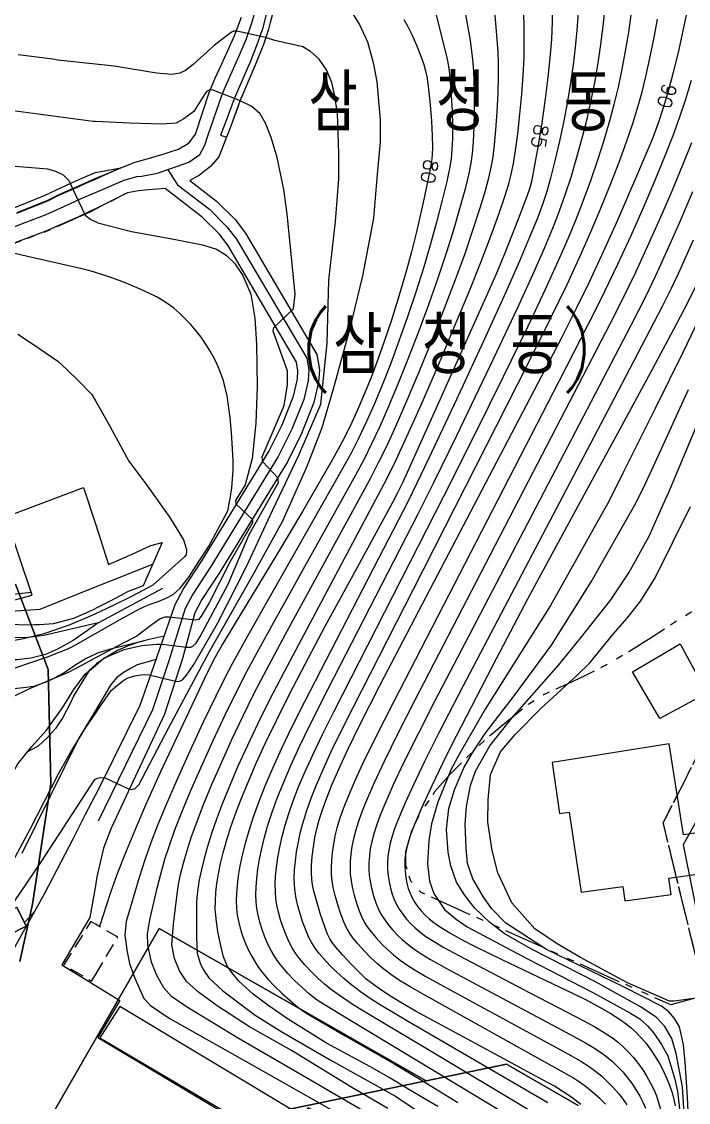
# Model space of a CAD drawing. Header units: feet. Extents: x 197796 to 199821, y 552499 to 555392.
# Drawn here: x 198664.8 to 198758.7, y 554273.6 to 554425.8 of the extents above; entities that cross this region are included whole.
import ezdxf
from ezdxf.enums import TextEntityAlignment as Align

# ---------------------------------------------------------------- set-up
doc = ezdxf.new("R2010")
doc.units = ezdxf.units.FT
doc.header["$MEASUREMENT"] = 0
for name, pattern in [('ANYANG', [9, 5, -1, 2, -1]), ('ANYANG1', [11.5, 6, -1, 1, -1.5, 1, -1]), ('ANYANG3', [3, 2, -1]), ('ANYANG6', [4, 2, -2]), ('JEON', [12, 4, -0.5, 1, -0.5, 4, -0.5, 1, -0.5])]:
    doc.linetypes.add(name, pattern=pattern)
for name, color, linetype in [('AAA001', 7, 'CONTINUOUS'), ('AAA004', 7, 'ANYANG3'), ('AAA008', 7, 'CONTINUOUS'), ('AAC003', 3, 'ANYANG'), ('AAC006', 7, 'ANYANG1'), ('AD002', 7, 'CONTINUOUS'), ('AD0022', 1, 'CONTINUOUS'), ('ADA085', 1, 'CONTINUOUS'), ('AE150', 7, 'CONTINUOUS'), ('AZ080', 1, 'CONTINUOUS'), ('CA0011', 7, 'CONTINUOUS'), ('CAA001', 7, 'CONTINUOUS'), ('CAA002', 30, 'CONTINUOUS'), ('DZ001', 7, 'ANYANG6'), ('EA0018', 7, 'JEON'), ('EA0118', 7, 'JEON'), ('wipco_지적', 20, 'CONTINUOUS'), ('ZC251', 7, 'CONTINUOUS'), ('ZC252', 7, 'CONTINUOUS')]:
    doc.layers.add(name, color=color, linetype=linetype)
doc.styles.add('NGSW', font='ROMANS.shx', dxfattribs={"bigfont": 'NGSW.shx'})
doc.styles.get("Standard").update_dxf_attribs({"font": 'ROMANS.shx', "bigfont": 'NGSW.shx'})

msp = doc.modelspace()

# ---------------------------------------------------------------- linework, layer by layer
at = {"layer": 'AAA001', "color": 255, "flags": 128}
for points in [[(198761.26, 554331.24), (198754.62, 554327.66), (198750.77, 554334.23), (198757.51, 554338.17)], [(198739.48, 554321.48), (198740.53, 554314.27), (198741.85, 554314.45), (198743.58, 554303.2), (198749.41, 554304.01), (198749.73, 554302), (198756.23, 554302.87), (198755.91, 554305.17), (198761.25, 554305.95), (198760.49, 554311.67), (198757.96, 554311.3), (198755.95, 554324.08)]]:
    msp.add_lwpolyline(points, close=True, dxfattribs=at)
at = {"layer": 'AAA004', "color": 255, "flags": 128}
for points in [[(198675.18, 554298.71), (198674.53, 554299.09), (198670.75, 554292.98), (198674.65, 554290.69), (198675.18, 554291.57)], [(198675.18, 554291.57), (198678.35, 554296.89), (198675.18, 554298.71)]]:
    msp.add_lwpolyline(points, dxfattribs=at)
at = {"layer": 'AAA008', "color": 255, "flags": 128}
msp.add_lwpolyline([(198709.84, 554262.69), (198712.88, 554268.3), (198705.12, 554272.85), (198704.26, 554271.72), (198678.61, 554287.14), (198675.82, 554282.71)], close=True, dxfattribs=at)
at = {"layer": 'AAC003', "color": 255, "flags": 128}
msp.add_lwpolyline([(198666.16, 554345.39), (198657.84, 554344.48), (198652.64, 554343.85), (198648.53, 554344.39), (198644.1, 554345.11), (198642.8, 554345.58), (198640.64, 554346.39), (198639.04, 554347.19), (198637.65, 554348.05), (198636.7, 554349.04), (198636.18, 554350.4), (198636.42, 554352.33), (198637.14, 554353.76), (198638, 554355.12), (198639.87, 554357.92)], dxfattribs=at)
at = {"layer": 'AAC006', "color": 255, "flags": 128}
for points in [[(198684.13, 554493.14), (198684.32, 554492.6), (198684.93, 554490.23), (198685.35, 554487.45), (198685.67, 554484.68), (198685.61, 554482.31), (198685.39, 554480.27), (198684.78, 554475.7), (198684.27, 554472.18), (198683.52, 554467.29), (198683.14, 554464.87), (198682.63, 554462.35), (198682.03, 554459.29), (198681.55, 554457.04), (198681.15, 554455.2), (198680.95, 554453.33), (198681, 554452.31), (198681.24, 554450.88), (198681.67, 554449.35), (198681.97, 554448.8), (198682.85, 554447.8), (198683.83, 554446.77), (198685, 554445.93), (198686.57, 554445.14), (198688.26, 554444.51), (198690.24, 554443.92), (198693.63, 554443.03), (198696.8, 554441.71), (198699.81, 554438.65), (198700.74, 554436.39), (198701.29, 554434.5), (198701.11, 554432.49), (198700.57, 554429.22), (198700.08, 554426.76), (198699.5, 554424.51), (198698.83, 554422.54), (198697.78, 554419.86), (198695.51, 554414.58), (198694.22, 554411.03), (198693.61, 554409.48)], [(198685, 554402.25), (198682.64, 554402.08), (198681.24, 554401.92), (198679.71, 554401.67), (198675.19, 554399.36)], [(198675.19, 554399.36), (198674.47, 554399), (198672.72, 554398.16), (198668.23, 554396.19), (198662.71, 554394.15), (198660.65, 554393.46), (198657.67, 554392.53), (198654.7, 554391.52), (198652.22, 554390.59), (198649.61, 554389.66), (198647.03, 554388.77), (198638.01, 554386.33), (198633.36, 554385.06), (198631.52, 554384.38), (198630.65, 554383.78), (198629.44, 554383.04)], [(198759.61, 554288.29), (198756.16, 554287.36), (198721.04, 554303.15), (198719.6, 554304.78), (198718.86, 554306.98), (198718.87, 554308.94), (198719.72, 554311.86), (198720.89, 554314.28), (198722.98, 554317.36), (198725.12, 554319.84), (198727.47, 554322.19), (198730.48, 554325.07), (198733.09, 554327.23), (198736.17, 554329.71), (198738.29, 554331.02), (198741.55, 554332.51), (198744.22, 554333.75), (198746.99, 554335.18), (198750.29, 554337.1), (198753.05, 554338.81), (198756.27, 554340.94), (198759.02, 554342.64), (198762.05, 554344.53), (198764.64, 554345.84), (198767.31, 554347.1), (198769.48, 554348.03), (198771.62, 554348.52), (198773.6, 554348.48), (198776.45, 554348.13), (198785.41, 554346.79), (198779.85, 554331.75), (198775.3, 554319.67), (198771.4, 554310.24), (198768.05, 554299.48), (198765.35, 554288.69), (198763.69, 554288.76)]]:
    msp.add_lwpolyline(points, dxfattribs=at)
at = {"layer": 'AD002', "color": 255, "flags": 128}
for points in [[(198675.2, 554401.72), (198679.24, 554403.43), (198681.02, 554403.94), (198681.72, 554404.02), (198683.9, 554404.4), (198688.35, 554405.98), (198689.86, 554407.03), (198690.57, 554408.37), (198691.04, 554409.83), (198692.96, 554415.35), (198693.36, 554416.3), (198694.98, 554420), (198695.4, 554420.93), (198696.38, 554423.25), (198697.22, 554425.57), (198697.82, 554427.67)], [(198685.36, 554404.91), (198686.74, 554402.8), (198691.22, 554399.36), (198693.7, 554396.88), (198695.06, 554395.14), (198704.92, 554378.36), (198705.2, 554376.68), (198705.11, 554375.21), (198704.51, 554372.57), (198702.84, 554368.37), (198700.92, 554364.53), (198691.41, 554349.06), (198688.88, 554345.17), (198687.8, 554343.13), (198685.45, 554335.62), (198683.21, 554328.9), (198675.55, 554313.19)], [(198663.32, 554396.73), (198668.23, 554398.62), (198672.29, 554400.45), (198673.16, 554400.87), (198675.2, 554401.72)], [(198675.19, 554346.17), (198679.37, 554347.84), (198683.23, 554349.38)], [(198659.86, 554342.54), (198667.39, 554343.07), (198675.19, 554346.17)]]:
    msp.add_lwpolyline(points, dxfattribs=at)
at = {"layer": 'AD0022', "color": 255, "flags": 128}
for points in [[(198675.2, 554403.6), (198676.62, 554404.22), (198678.76, 554405.19), (198680.79, 554405.96), (198682.81, 554406.54), (198684.98, 554407.21), (198685.72, 554407.44), (198686.89, 554407.79), (198688.36, 554408.71), (198689.26, 554409.89), (198691.2, 554415.8), (198691.99, 554417.71), (198692.97, 554419.82), (198693.81, 554421.67), (198694.72, 554423.67), (198695.76, 554426.38)], [(198664.13, 554398.79), (198668.46, 554400.54), (198670.05, 554401.32), (198672.09, 554402.23), (198674.17, 554403.16), (198675.2, 554403.6)], [(198675.18, 554316.87), (198675.89, 554318.24), (198681.5, 554329.55), (198683.45, 554335.15), (198686.41, 554343.72), (198687.59, 554345.93), (198690.14, 554349.86), (198699.61, 554365.26), (198701.47, 554368.99), (198703.07, 554373.01), (198703.62, 554375.43), (198703.69, 554376.6), (198703.49, 554377.84), (198693.82, 554394.3), (198692.58, 554395.88), (198690.23, 554398.23), (198685, 554402.25), (198682.64, 554402.08), (198681.24, 554401.92), (198679.71, 554401.67), (198675.19, 554399.42)], [(198675.19, 554399.42), (198674.44, 554399.05), (198672.7, 554398.21), (198668.21, 554396.24), (198662.69, 554394.2)], [(198663.13, 554344.18), (198666.28, 554345.04), (198662.56, 554356.06), (198673.52, 554360.18), (198675.19, 554355.04)], [(198675.19, 554355.04), (198677.04, 554349.34), (198680.78, 554350.97), (198681.84, 554351.51), (198682.96, 554352.03), (198684.56, 554352.45), (198681.9, 554346.33), (198679.77, 554345.54), (198677.25, 554344.17), (198675.19, 554343.15)], [(198673.76, 554314.11), (198675.18, 554316.87)]]:
    msp.add_lwpolyline(points, dxfattribs=at)
at = {"layer": 'AD0022', "color": 255}
for points in [[(198699.25, 554426.95), (198698.68, 554424.76), (198698.03, 554422.84), (198696.99, 554420.18), (198694.72, 554414.89), (198693.42, 554411.33), (198692.81, 554409.78), (198693.61, 554409.48), (198692.53, 554406.72), (198691.36, 554405.35), (198689.82, 554404.16), (198688.47, 554403.37), (198692.21, 554400.49), (198694.83, 554397.88), (198696.31, 554395.99), (198706.35, 554378.88), (198706.71, 554376.76), (198706.6, 554375), (198705.94, 554372.12), (198704.21, 554367.76), (198702.23, 554363.8), (198692.68, 554348.26), (198690.17, 554344.4), (198689.18, 554342.54), (198687.45, 554336.1), (198684.91, 554328.25), (198677.41, 554312.24)], [(198663.18, 554341), (198664.95, 554340.84), (198666.59, 554340.88), (198667.3, 554340.9), (198669.29, 554341.05), (198672.13, 554341.79), (198674.4, 554342.76), (198675.19, 554343.15)], [(198660.5, 554295.95), (198665.45, 554298.41), (198664.12, 554301.09)]]:
    msp.add_lwpolyline(points, dxfattribs=at)
at = {"layer": 'ADA085', "color": 255, "flags": 128}
for points in [[(198628.09, 554248.53), (198655.04, 554280.88), (198662.95, 554293.88), (198668.04, 554303.09), (198672.03, 554310.74), (198673.76, 554314.11)], [(198677.41, 554312.24), (198676.34, 554309.4), (198675.4, 554305.35), (198675.18, 554304.11)], [(198675.18, 554304.11), (198674.4, 554299.64), (198670.47, 554292.98), (198675.18, 554290.08)], [(198675.18, 554290.08), (198678.63, 554287.96), (198675.51, 554282.77), (198710.57, 554261.84), (198709.37, 554258.99), (198704.11, 554261.91), (198699.96, 554254.52), (198675.17, 554268.72)]]:
    msp.add_lwpolyline(points, dxfattribs=at)
at = {"layer": 'AE150', "color": 255, "flags": 128}
msp.add_lwpolyline([(198590.53, 554278.81), (198631.51, 554294.71), (198635.03, 554295.82), (198637.22, 554295.76), (198643.44, 554295.65), (198647.16, 554296.06), (198651.21, 554296.63), (198655.38, 554297.56), (198659.4, 554298.75), (198664.12, 554301.09), (198665.45, 554298.41), (198660.5, 554295.95), (198656.13, 554294.65), (198651.75, 554293.68), (198647.54, 554293.09), (198643.58, 554292.65), (198637.15, 554292.76), (198634.94, 554292.82), (198590.24, 554275.48)], close=True, dxfattribs=at)
at = {"layer": 'AZ080', "color": 255, "flags": 128}
for points in [[(198699.25, 554426.95), (198698.68, 554424.76), (198698.03, 554422.84), (198696.99, 554420.18), (198694.72, 554414.89), (198693.42, 554411.33), (198692.81, 554409.78), (198693.61, 554409.48)], [(198700.08, 554426.76), (198699.5, 554424.51), (198698.83, 554422.54), (198697.78, 554419.86), (198695.51, 554414.58), (198694.22, 554411.03), (198693.61, 554409.48)], [(198663.83, 554399.58), (198668.11, 554401.32), (198669.69, 554402.09), (198671.74, 554403), (198673.83, 554403.94), (198675.2, 554404.53)], [(198675.2, 554404.53), (198678.76, 554405.19)], [(198678.76, 554405.19), (198676.62, 554404.22), (198675.2, 554403.66)], [(198675.2, 554403.66), (198674.15, 554403.2), (198672.07, 554402.27), (198670.02, 554401.36), (198668.44, 554400.59), (198664.11, 554398.83)], [(198684.6, 554345.95), (198675.6, 554341.14), (198675.19, 554340.84)], [(198675.19, 554341.04), (198667.92, 554339.33), (198665.3, 554339.01), (198662.7, 554339.04), (198660.77, 554339.3), (198658.48, 554339.68), (198656.42, 554339.85), (198654.12, 554339.52), (198652.71, 554338.87), (198651.15, 554337.88), (198649.58, 554336.08), (198648.75, 554334.15), (198648.41, 554331.82), (198648.62, 554329.24), (198649.04, 554326.57), (198649.55, 554323.97), (198650.07, 554321.6), (198650.65, 554319.42), (198651.37, 554316.65)], [(198675.19, 554340.84), (198673.75, 554339.79), (198672.05, 554338.64), (198669.83, 554337.41), (198668.14, 554336.67), (198666.09, 554336.13), (198664.15, 554335.9), (198662.5, 554335.91), (198661.25, 554335.93), (198659.88, 554335.88), (198658.19, 554335.6), (198656.44, 554334.97), (198654.92, 554333.75), (198653.64, 554331.93), (198652.91, 554329.24), (198652.78, 554326.99), (198652.9, 554324.61), (198653.46, 554322.23), (198653.94, 554320.63), (198655.5, 554316.31)], [(198675.6, 554341.14), (198675.19, 554341.04)], [(198684.87, 554339.27), (198682.74, 554338.78), (198681.25, 554338.39), (198679.77, 554337.88), (198678.31, 554337.21), (198676.55, 554336.2), (198675.32, 554335.34), (198675.18, 554335.22)], [(198682.09, 554338.61), (198677.12, 554337.38), (198675.47, 554336.84), (198675.18, 554336.71)], [(198675.18, 554336.71), (198673.86, 554336.1), (198672.3, 554335.13), (198670.92, 554334.16), (198669.15, 554333.2), (198668.11, 554332.72), (198666.52, 554332.18), (198665.07, 554331.96), (198663.71, 554331.85), (198662.2, 554331.42), (198661.05, 554330.7), (198659.94, 554329.67), (198659.17, 554328.43), (198658.58, 554327.21), (198658.26, 554325.87), (198658.28, 554324.26), (198658.59, 554322.78), (198658.92, 554321.6), (198659.21, 554320.72), (198660.53, 554317.68)], [(198683.72, 554335.94), (198681.07, 554335.22), (198680.12, 554334.68), (198679.08, 554334.1), (198678.15, 554333.37), (198677.3, 554332.34), (198675.18, 554328.8)], [(198675.18, 554335.22), (198674.3, 554334.4), (198672.21, 554331), (198671.6, 554329.69), (198670.57, 554327.8), (198669.55, 554326.27), (198668.42, 554324.98), (198667.14, 554323.77), (198665.62, 554322.97)], [(198675.18, 554328.8), (198672.83, 554324.87), (198664.8, 554308.64)]]:
    msp.add_lwpolyline(points, dxfattribs=at)
at = {"layer": 'CAA001', "color": 255, "flags": 128}
for points, elevation in [([(198723.38, 554273.04), (198719.55, 554275.3), (198716.53, 554277.1), (198713.8, 554278.67), (198707.7, 554281.97), (198702.22, 554285.38), (198699.45, 554287.29), (198697.4, 554288.85), (198695.35, 554290.68), (198694.37, 554291.88), (198693.75, 554292.77), (198693.21, 554294.11), (198692.77, 554295.89), (198692.4, 554297.67), (198692.23, 554299.04), (198692.11, 554299.94), (198692.06, 554300.87), (198692.08, 554301.93), (198692.15, 554303.17), (198692.29, 554304.44), (198692.5, 554305.8), (198692.78, 554307.24), (198693.15, 554308.77), (198693.62, 554310.44), (198694.2, 554312.25), (198694.9, 554314.25), (198695.74, 554316.44), (198696.71, 554318.8), (198697.83, 554321.36), (198699.13, 554324.21), (198700.66, 554327.39), (198702.47, 554331.01), (198704.7, 554335.32), (198707.54, 554340.66), (198711.49, 554347.93), (198716.99, 554358), (198717.76, 554359.49), (198718.48, 554360.99), (198723.33, 554371.72), (198730.25, 554387.11), (198731.59, 554390.17), (198732.95, 554393.45), (198735.07, 554398.82), (198735.95, 554401.17), (198736.36, 554402.4), (198736.64, 554403.48), (198737, 554405.25), (198737.5, 554408.08), (198738.06, 554411.51), (198738.55, 554414.9), (198738.92, 554417.89), (198739.21, 554420.66), (198739.41, 554423.25), (198739.53, 554425.72), (198739.58, 554428.13)], 85), ([(198743.52, 554273.34), (198742.24, 554274.3), (198741.02, 554275.12), (198739.79, 554275.88), (198738.23, 554276.75), (198728.19, 554282.17), (198720.32, 554286.41), (198718.39, 554287.52), (198716.85, 554288.47), (198715.36, 554289.46), (198714.13, 554290.34), (198713.26, 554291.03), (198712.44, 554291.79), (198711.29, 554292.96), (198709.97, 554294.38), (198709.02, 554295.46), (198708.49, 554296.14), (198708.17, 554296.65), (198707.87, 554297.28), (198707.47, 554298.33), (198706.88, 554300.09), (198706.28, 554302.05), (198705.92, 554303.37), (198705.73, 554304.26), (198705.63, 554305.05), (198705.59, 554305.93), (198705.62, 554306.97), (198705.71, 554308.23), (198705.87, 554309.6), (198706.08, 554310.92), (198706.35, 554312.15), (198706.68, 554313.39), (198707.13, 554314.79), (198707.75, 554316.48), (198708.52, 554318.41), (198709.47, 554320.62), (198710.72, 554323.3), (198712.47, 554326.88), (198715.21, 554332.28), (198720.17, 554341.82), (198738.51, 554376.8), (198740.85, 554381.31), (198742.97, 554385.53), (198744.73, 554389.14), (198746.49, 554392.9), (198748.61, 554397.6), (198751.7, 554404.68), (198753.19, 554408.21), (198753.73, 554409.59), (198754.48, 554411.64), (198755.19, 554413.81), (198755.89, 554416.13), (198756.57, 554418.66), (198757.26, 554421.43), (198757.94, 554424.46), (198758.62, 554427.78)], 90), ([(198718.6, 554426.07), (198719.16, 554425.09), (198719.72, 554423.95), (198720.37, 554422.46), (198721, 554420.88), (198721.42, 554419.7), (198721.67, 554418.83), (198721.87, 554417.81), (198722.08, 554416.23), (198722.31, 554414.03), (198722.48, 554411.75), (198722.59, 554409.67), (198722.63, 554408.07), (198722.6, 554407), (198722.5, 554406.08), (198722.17, 554404.35), (198721.3, 554400.29), (198720.37, 554396.15), (198719.69, 554393.36), (198718.97, 554390.76), (198717.93, 554387.25), (198716.79, 554383.59), (198715.85, 554380.74), (198715, 554378.34), (198713.98, 554375.66), (198712.94, 554373.09), (198711.99, 554370.88), (198711.03, 554368.82), (198709.97, 554366.72), (198708.75, 554364.45), (198706.98, 554361.33), (198704.33, 554356.8), (198700.72, 554350.75), (198694.71, 554340.86), (198693.07, 554338.12), (198692.05, 554336.28), (198690.88, 554333.97), (198688.69, 554329.39), (198684.36, 554320.14), (198682.22, 554315.45), (198680.9, 554312.38), (198679.52, 554309), (198678.26, 554305.77), (198677.32, 554303.17), (198675.75, 554298.38)], 80), ([(198675.19, 554390.44), (198674.6, 554390.62), (198673.08, 554390.99), (198665.64, 554392.69), (198663.64, 554393.16)], 75), ([(198675.19, 554339.62), (198678.58, 554341.53), (198680.97, 554342.85), (198682.08, 554343.4), (198683.03, 554343.81), (198684, 554344.14), (198685.24, 554344.66), (198686.12, 554345.13), (198687.13, 554346), (198688.34, 554347.56), (198689.76, 554349.78), (198691.08, 554351.8), (198693.82, 554356.87), (198694.14, 554358.61), (198694.36, 554360.12), (198694.49, 554361.38), (198694.55, 554362.58), (198694.56, 554363.91), (198694.49, 554365.67), (198694.35, 554367.87), (198694.14, 554370.03), (198693.93, 554371.73), (198693.71, 554373.08), (198693.46, 554374.23), (198693.15, 554375.31), (198692.79, 554376.36), (198692.36, 554377.38), (198691.88, 554378.39), (198691.33, 554379.38), (198690.72, 554380.36), (198690.05, 554381.33), (198689.33, 554382.26), (198688.57, 554383.15), (198687.79, 554383.97), (198687, 554384.73), (198686.21, 554385.4), (198685.43, 554385.99), (198684.67, 554386.49), (198683.78, 554387), (198682.59, 554387.6), (198681.07, 554388.28), (198679.29, 554389.02), (198677.61, 554389.66), (198676.09, 554390.18), (198675.19, 554390.44)], 75), ([(198759.64, 554388.47), (198758.62, 554386.37), (198756.94, 554383.12), (198753.61, 554376.88), (198748.69, 554367.77), (198743.66, 554358.58), (198738.19, 554348.55), (198735.99, 554344.44), (198731.6, 554336.05), (198725.28, 554323.83), (198724.09, 554321.44), (198722.53, 554318.17), (198721.05, 554314.95), (198720.1, 554312.75), (198719.57, 554311.41), (198719.24, 554310.41), (198719.01, 554309.49), (198718.85, 554308.63), (198718.76, 554307.82), (198718.74, 554307.01), (198718.79, 554306.16), (198718.89, 554305.27), (198719.04, 554304.46), (198719.23, 554303.74), (198719.48, 554303.07), (198719.78, 554302.42), (198720.14, 554301.78), (198720.55, 554301.16), (198721.02, 554300.57), (198721.55, 554300.01), (198722.14, 554299.47), (198722.83, 554298.94), (198723.78, 554298.29), (198725.07, 554297.5), (198726.73, 554296.56), (198728.54, 554295.61), (198732.4, 554293.75), (198742.55, 554288.92), (198744.18, 554288.11), (198745.92, 554287.17), (198747.63, 554286.17), (198748.96, 554285.34), (198749.91, 554284.68), (198750.65, 554284.09), (198751.31, 554283.47), (198752, 554282.73), (198752.7, 554281.91), (198753.37, 554281.01), (198754, 554280.07), (198754.59, 554279.09), (198755.11, 554278.09), (198755.58, 554277.09), (198756, 554276.04), (198756.37, 554274.96), (198756.62, 554274.02), (198756.8, 554273.15)], 95), ([(198661.84, 554334.08), (198668.44, 554336.36), (198670.23, 554337.02), (198671.28, 554337.47), (198672.14, 554337.91), (198675.19, 554339.62)], 75)]:
    msp.add_lwpolyline(points, dxfattribs=dict(at, elevation=elevation))
at = {"layer": 'CAA002', "color": 255, "flags": 128}
for points, elevation in [([(198716.33, 554272.77), (198711.27, 554275.7), (198702.8, 554280.91), (198696.86, 554284.24), (198692.3, 554287.2), (198689.69, 554289.15), (198688.03, 554290.6), (198687.01, 554292.12), (198686.29, 554293.86), (198685.93, 554295.81), (198686.18, 554298.71), (198686.72, 554303.3), (198686.88, 554304.29), (198687.18, 554305.7), (198687.58, 554307.31), (198688.1, 554309.09), (198688.72, 554311.03), (198689.49, 554313.17), (198690.41, 554315.57), (198691.53, 554318.27), (198692.86, 554321.32), (198694.38, 554324.69), (198695.97, 554328.05), (198697.44, 554331.04), (198698.51, 554333.11), (198701.96, 554339.51), (198713.93, 554361.53), (198715.05, 554363.68), (198716.18, 554366), (198717.5, 554368.9), (198719.03, 554372.38), (198720.75, 554376.47), (198722.58, 554380.97), (198724.34, 554385.41), (198725.88, 554389.46), (198727.21, 554393.13), (198728.38, 554396.52), (198729.36, 554399.55), (198730.1, 554401.96), (198730.58, 554403.76), (198730.91, 554405.24), (198731.16, 554406.71), (198731.37, 554408.42), (198731.57, 554410.54), (198731.74, 554413.04), (198731.86, 554415.66), (198731.93, 554418.07), (198731.93, 554420.02), (198731.87, 554421.5), (198731.66, 554424.39), (198730.88, 554433.42)], 83), ([(198715.34, 554270.99), (198702.56, 554278.45), (198695.41, 554282.55), (198687.99, 554287.06), (198685.9, 554288.51), (198684.79, 554289.76), (198683.82, 554291.49), (198683.06, 554293.37), (198682.57, 554295.79), (198682.5, 554297.32), (198682.85, 554299.33), (198683.89, 554303.76), (198684.43, 554305.95), (198684.97, 554307.84), (198685.6, 554309.78), (198686.38, 554311.97), (198687.36, 554314.48), (198688.58, 554317.41), (198690.06, 554320.83), (198691.76, 554324.58), (198693.48, 554328.25), (198695.07, 554331.5), (198696.54, 554334.36), (198699.78, 554340.26), (198711.82, 554361.95), (198712.99, 554364.13), (198714.11, 554366.36), (198715.26, 554368.81), (198716.49, 554371.61), (198717.82, 554374.77), (198719.22, 554378.29), (198720.69, 554382.12), (198722.15, 554386.08), (198723.47, 554389.84), (198724.63, 554393.33), (198725.67, 554396.65), (198726.59, 554399.78), (198727.31, 554402.41), (198727.79, 554404.36), (198728.08, 554405.82), (198728.27, 554407.2), (198728.4, 554408.83), (198728.5, 554410.83), (198728.55, 554413.17), (198728.55, 554415.57), (198728.51, 554417.72), (198728.42, 554419.41), (198728.32, 554420.43), (198727.96, 554423.08), (198726.56, 554430.98)], 82), ([(198735.35, 554428.77), (198735.48, 554425.43), (198735.51, 554422.94), (198735.47, 554420.65), (198735.35, 554418.23), (198735.16, 554415.56), (198734.89, 554412.72), (198734.58, 554409.98), (198734.27, 554407.63), (198733.97, 554405.76), (198733.67, 554404.28), (198733.31, 554402.86), (198732.76, 554401.07), (198731.92, 554398.61), (198730.8, 554395.52), (198729.44, 554391.96), (198727.78, 554387.8), (198725.7, 554382.78), (198723.32, 554377.18), (198720.97, 554371.77), (198718.97, 554367.3), (198717.45, 554364), (198716.2, 554361.46), (198714.18, 554357.63), (198701.74, 554334.24), (198699.6, 554330.12), (198698.04, 554326.95), (198696.57, 554323.86), (198695.25, 554320.93), (198694.08, 554318.22), (198693.08, 554315.74), (198692.23, 554313.51), (198691.52, 554311.49), (198690.94, 554309.65), (198690.47, 554307.96), (198690.09, 554306.4), (198689.8, 554304.96), (198689.59, 554303.64), (198689.46, 554302.51), (198689.42, 554301.73), (198689.4, 554296.94), (198689.51, 554294.62), (198689.93, 554293.23), (198690.35, 554292.33), (198691.15, 554291.14), (198693.13, 554289.34), (198697.66, 554285.92), (198701.43, 554283.54), (198708.23, 554279.59), (198717.32, 554274.56), (198725.81, 554268.92)], 84), ([(198675.18, 554319.1), (198675.46, 554319.24), (198675.92, 554319.35), (198676.55, 554319.29), (198679.83, 554317.74), (198680.3, 554317.68), (198680.76, 554317.8), (198681.28, 554318.31), (198685.49, 554326.3), (198691.26, 554337.07), (198697.32, 554347.83), (198701.53, 554355.37), (198705, 554363.16), (198707.1, 554368.61), (198708.71, 554374.05), (198711.03, 554382.61), (198712.82, 554389.99), (198714.37, 554398.1), (198714.85, 554403.7), (198715.32, 554408.82), (198715.32, 554411.92), (198714.85, 554417.28), (198714.37, 554419.78), (198713.53, 554422.88), (198712.34, 554425.38), (198710.55, 554428.24)], 79), ([(198722.83, 554427.97), (198724.6, 554420.91), (198724.79, 554420), (198724.98, 554418.81), (198725.14, 554417.27), (198725.28, 554415.35), (198725.39, 554413.19), (198725.44, 554411.07), (198725.43, 554409.24), (198725.37, 554407.74), (198725.25, 554406.46), (198725.03, 554405.1), (198724.64, 554403.23), (198724.01, 554400.63), (198723.21, 554397.53), (198722.31, 554394.3), (198721.35, 554391.06), (198720.28, 554387.68), (198719.11, 554384.18), (198717.9, 554380.75), (198716.7, 554377.52), (198715.54, 554374.56), (198714.41, 554371.85), (198713.31, 554369.38), (198712.25, 554367.15), (198711.17, 554365.02), (198709.92, 554362.76), (198696.84, 554339.67), (198694.43, 554335.35), (198693.4, 554333.4), (198692.11, 554330.79), (198690.37, 554327.14), (198688.43, 554322.96), (198686.58, 554318.86), (198685.05, 554315.34), (198683.88, 554312.51), (198682.96, 554310.15), (198682.16, 554307.89), (198681.33, 554305.29), (198679.49, 554299.06), (198679.34, 554297.16), (198679.63, 554294.79), (198680, 554293.19), (198680.74, 554291.1), (198681.99, 554288.24), (198682.94, 554287.27), (198685.54, 554285.47), (198698.15, 554278.37), (198714.35, 554269.2)], 81), ([(198732.4, 554272.28), (198710.53, 554285.46), (198706.66, 554287.82), (198706.08, 554288.22), (198705.25, 554288.89), (198704.28, 554289.77), (198703.22, 554290.79), (198702.26, 554291.78), (198701.5, 554292.65), (198700.9, 554293.41), (198700.39, 554294.18), (198699.91, 554295), (198699.46, 554295.9), (198699.03, 554296.9), (198698.64, 554297.96), (198698.31, 554299.01), (198698.07, 554299.98), (198697.91, 554300.9), (198697.81, 554301.83), (198697.77, 554302.83), (198697.79, 554303.93), (198697.88, 554305.13), (198698.04, 554306.44), (198698.27, 554307.84), (198698.59, 554309.34), (198698.99, 554310.95), (198699.47, 554312.66), (198700.06, 554314.48), (198700.77, 554316.44), (198701.64, 554318.6), (198702.68, 554321.03), (198703.92, 554323.73), (198705.33, 554326.64), (198707.91, 554331.72), (198720.57, 554356.39), (198722.83, 554360.89), (198726.01, 554367.39), (198731.28, 554378.4), (198734.6, 554385.44), (198736.84, 554390.33), (198738.4, 554393.87), (198739.59, 554396.7), (198740.53, 554399.1), (198741.33, 554401.38), (198742.13, 554403.88), (198742.96, 554406.67), (198743.74, 554409.54), (198744.43, 554412.28), (198745.02, 554414.88), (198745.53, 554417.43), (198745.97, 554419.97), (198746.35, 554422.52), (198746.67, 554425.1), (198746.93, 554427.71)], 87), ([(198743.12, 554427.03), (198742.95, 554424.57), (198742.72, 554422.12), (198742.42, 554419.65), (198742.06, 554417.12), (198741.62, 554414.51), (198741.1, 554411.78), (198740.5, 554408.93), (198739.86, 554406.14), (198739.25, 554403.74), (198738.72, 554401.84), (198738.15, 554400.13), (198737.39, 554398.08), (198736.31, 554395.42), (198734.89, 554392.05), (198732.95, 554387.65), (198730.1, 554381.38), (198725.99, 554372.54), (198722.13, 554364.3), (198720.45, 554360.8), (198719.14, 554358.17), (198715.03, 554350.16), (198704.6, 554329.99), (198702.84, 554326.49), (198701.32, 554323.34), (198700.09, 554320.61), (198699.03, 554318.12), (198698.14, 554315.84), (198697.38, 554313.76), (198696.76, 554311.85), (198696.24, 554310.08), (198695.83, 554308.44), (198695.51, 554306.92), (198695.28, 554305.51), (198695.12, 554304.2), (198695.03, 554303.01), (198695.01, 554301.93), (198695.04, 554300.95), (198695.15, 554300.04), (198695.31, 554299.11), (198695.55, 554298.16), (198695.85, 554297.19), (198696.21, 554296.21), (198696.63, 554295.25), (198697.09, 554294.32), (198697.61, 554293.43), (198698.16, 554292.59), (198698.77, 554291.79), (198699.51, 554290.93), (198700.41, 554289.98), (198701.49, 554288.93), (198702.63, 554287.9), (198703.61, 554287.07), (198704.36, 554286.5), (198705.03, 554286.09), (198710.36, 554283.01), (198717.34, 554278.98), (198720.72, 554276.98), (198726.2, 554273.6)], 86), ([(198736.63, 554272.29), (198721.97, 554281.05), (198713.63, 554286.04), (198711.48, 554287.37), (198709.68, 554288.55), (198708.42, 554289.45), (198707.42, 554290.26), (198706.49, 554291.1), (198705.54, 554292.04), (198704.65, 554293), (198703.93, 554293.86), (198703.36, 554294.62), (198702.89, 554295.36), (198702.45, 554296.19), (198702.02, 554297.14), (198701.6, 554298.23), (198701.23, 554299.34), (198700.93, 554300.4), (198700.72, 554301.37), (198700.58, 554302.3), (198700.51, 554303.27), (198700.5, 554304.33), (198700.55, 554305.48), (198700.68, 554306.74), (198700.87, 554308.1), (198701.14, 554309.55), (198701.47, 554311.06), (198701.89, 554312.63), (198702.4, 554314.28), (198703.02, 554316.06), (198703.78, 554318.02), (198704.7, 554320.2), (198705.81, 554322.63), (198707.13, 554325.4), (198708.79, 554328.71), (198724.21, 554358.95), (198728.58, 554367.63), (198732.62, 554375.8), (198736.03, 554382.81), (198738.55, 554388.11), (198740.39, 554392.13), (198741.79, 554395.32), (198742.91, 554398.02), (198743.91, 554400.61), (198744.91, 554403.38), (198745.9, 554406.28), (198746.8, 554409.07), (198747.56, 554411.65), (198748.22, 554414.11), (198748.81, 554416.55), (198749.34, 554419.04), (198749.82, 554421.61), (198750.26, 554424.28), (198750.65, 554427.04)], 88), ([(198738.88, 554273.54), (198719.13, 554285.05), (198715.39, 554287.26), (198713.84, 554288.26), (198712.5, 554289.2), (198711.27, 554290.13), (198710.14, 554291.06), (198709.11, 554291.98), (198708.18, 554292.89), (198707.36, 554293.78), (198706.67, 554294.6), (198706.11, 554295.35), (198705.65, 554296.07), (198705.24, 554296.85), (198704.83, 554297.79), (198704.4, 554298.92), (198703.99, 554300.14), (198703.67, 554301.29), (198703.44, 554302.31), (198703.29, 554303.24), (198703.2, 554304.18), (198703.18, 554305.21), (198703.22, 554306.35), (198703.33, 554307.59), (198703.5, 554308.91), (198703.75, 554310.3), (198704.06, 554311.72), (198704.45, 554313.19), (198704.93, 554314.73), (198705.54, 554316.43), (198706.3, 554318.34), (198707.22, 554320.49), (198708.39, 554323.01), (198710.31, 554326.9), (198719.94, 554345.84), (198736.06, 554377.54), (198739.35, 554384.13), (198741.59, 554388.77), (198743.3, 554392.44), (198744.79, 554395.82), (198746.24, 554399.24), (198747.64, 554402.72), (198748.91, 554405.99), (198749.95, 554408.83), (198750.77, 554411.25), (198751.46, 554413.45), (198752.08, 554415.68), (198752.68, 554418.05), (198753.25, 554420.59), (198753.8, 554423.27), (198754.31, 554426.09)], 89), ([(198675.18, 554328.36), (198675.73, 554329.14), (198677.39, 554331.61), (198678.53, 554332.56), (198679.16, 554333.06), (198679.78, 554333.37), (198680.71, 554333.65), (198681.55, 554333.81), (198682.14, 554333.84), (198682.73, 554333.81), (198686.46, 554332.9), (198686.81, 554332.87), (198687.18, 554332.94), (198687.46, 554333.12), (198688.02, 554333.74), (198689.03, 554335.28), (198692.41, 554341.11), (198696.43, 554349.04), (198700.12, 554356.93), (198703.83, 554364.72), (198706.89, 554371.9), (198707.8, 554380.51), (198708.06, 554389.36), (198708.98, 554397.64), (198709.44, 554403.61), (198709.44, 554407.18), (198709.24, 554412.86), (198708.85, 554415.48), (198708.47, 554417.18), (198707.69, 554418.95), (198706.69, 554420.49), (198705.45, 554421.57), (198704.37, 554422.19), (198700.43, 554423.12), (198699.12, 554423.5), (198695.11, 554424.43), (198694.64, 554424.43), (198694.33, 554424.28), (198691.94, 554422.42), (198688.93, 554419.72), (198687.85, 554418.87), (198687.08, 554418.49), (198685.92, 554418.33), (198683.76, 554418.49), (198677.81, 554419.49), (198675.2, 554419.77)], 78), ([(198675.2, 554419.77), (198669.87, 554420.33), (198669.2, 554420.45), (198664.3, 554421.1)], 78), ([(198747, 554273.35), (198746.17, 554274.16), (198745.26, 554274.98), (198744.31, 554275.75), (198743.34, 554276.47), (198742.33, 554277.13), (198740.34, 554278.26), (198721.56, 554288.69), (198719.58, 554289.82), (198718, 554290.79), (198716.77, 554291.61), (198715.77, 554292.37), (198714.87, 554293.13), (198713.96, 554293.98), (198713.03, 554294.94), (198712.14, 554295.92), (198711.43, 554296.8), (198710.91, 554297.53), (198710.51, 554298.21), (198710.15, 554299.02), (198709.74, 554300.12), (198709.31, 554301.45), (198708.93, 554302.76), (198708.67, 554303.88), (198708.5, 554304.83), (198708.42, 554305.71), (198708.4, 554306.64), (198708.44, 554307.68), (198708.55, 554308.8), (198708.72, 554309.97), (198708.94, 554311.12), (198709.23, 554312.29), (198709.61, 554313.54), (198710.11, 554314.98), (198710.79, 554316.72), (198711.69, 554318.83), (198712.87, 554321.41), (198714.65, 554325.05), (198717.13, 554329.93), (198740.46, 554375.15), (198745.58, 554385.15), (198746.9, 554387.8), (198748.73, 554391.62), (198750.53, 554395.55), (198752.37, 554399.69), (198754.07, 554403.65), (198755.45, 554406.99), (198756.52, 554409.73), (198757.41, 554412.19), (198758.25, 554414.72), (198759.1, 554417.51)], 91), ([(198675.18, 554335.13), (198676.37, 554336.14), (198679.24, 554337.39), (198681.73, 554337.93), (198683.8, 554338.12), (198684.19, 554338.12), (198684.56, 554338.12), (198688, 554337.69), (198688.61, 554337.69), (198688.91, 554337.84), (198689.36, 554338.24), (198689.94, 554339.2), (198693.88, 554346.57), (198696.84, 554353.55), (198700.95, 554360.9), (198700.85, 554361.55), (198698.74, 554363.77), (198698.66, 554364.47), (198701.73, 554371.7), (198702.2, 554374.63), (198702.23, 554376.58), (198700.19, 554382.19), (198700.29, 554382.69), (198703.07, 554385.33), (198703.31, 554387.37), (198702.17, 554398.68), (198701.7, 554402.11), (198700.75, 554406.61), (198699.92, 554409.44), (198699.1, 554411.46), (198698.39, 554412.76), (198697.2, 554413.82), (198695.37, 554414.7), (198691.6, 554416.15), (198691.18, 554416.12), (198690.82, 554415.9), (198690.22, 554415), (198689.04, 554413.11), (198687.62, 554412.05), (198686.55, 554411.46), (198684.54, 554411.34), (198680.04, 554411.46), (198675.2, 554411.68)], 77), ([(198675.2, 554411.68), (198674.84, 554411.69), (198663.58, 554413.2)], 77), ([(198759.08, 554408.68), (198757.83, 554405.53), (198756.32, 554401.9), (198754.6, 554397.91), (198752.87, 554394.03), (198751.21, 554390.44), (198749.35, 554386.61), (198747.65, 554383.25), (198737.43, 554363.56), (198720.14, 554330.24), (198717.75, 554325.55), (198715.76, 554321.49), (198714.41, 554318.61), (198713.42, 554316.35), (198712.69, 554314.52), (198712.16, 554313.04), (198711.78, 554311.8), (198711.5, 554310.7), (198711.29, 554309.63), (198711.14, 554308.56), (198711.05, 554307.53), (198711.03, 554306.59), (198711.06, 554305.73), (198711.16, 554304.87), (198711.34, 554303.91), (198711.61, 554302.81), (198711.95, 554301.64), (198712.31, 554300.58), (198712.67, 554299.71), (198713.02, 554299.01), (198713.44, 554298.35), (198714, 554297.62), (198714.72, 554296.77), (198715.52, 554295.89), (198716.33, 554295.09), (198717.16, 554294.37), (198718.08, 554293.65), (198719.16, 554292.89), (198720.42, 554292.1), (198721.68, 554291.36), (198727.2, 554288.34), (198741.77, 554280.4), (198743.53, 554279.4), (198744.7, 554278.66), (198745.62, 554277.99), (198746.46, 554277.29), (198747.29, 554276.52), (198748.1, 554275.68), (198748.84, 554274.84), (198749.48, 554274.03), (198750.01, 554273.27)], 92), ([(198662.2, 554405.56), (198668.44, 554405.02), (198669.54, 554404.72), (198670.65, 554404.19), (198671.48, 554403.32), (198671.91, 554402.36), (198673.74, 554398.52), (198674.54, 554397.92), (198675.19, 554397.6)], 76), ([(198675.19, 554397.6), (198675.54, 554397.42), (198680.24, 554396.22), (198686.24, 554395.13), (198690.24, 554394.33), (198692.24, 554393.73), (198693.57, 554392.86), (198694.74, 554391.76), (198695.93, 554390.04), (198697.07, 554387.38), (198697.64, 554384.03), (198697.84, 554380.34), (198697.94, 554374.34), (198697.74, 554369.24), (198697.24, 554364.25), (198696.25, 554360.55), (198694.9, 554358.35), (198694.96, 554357.86), (198697.29, 554355.67), (198697.29, 554355.21), (198694.09, 554349.66), (198691.19, 554343.93), (198690.08, 554342.06), (198689.68, 554341.61), (198689.22, 554341.51), (198685.54, 554341.91), (198684.94, 554341.91), (198684.28, 554341.71), (198683.17, 554340.9), (198681.01, 554339.25), (198678.91, 554338.18), (198676.19, 554336.73), (198675.18, 554336.18)], 76), ([(198759.31, 554395), (198757.21, 554390.24), (198756.25, 554388.2), (198754.98, 554385.67), (198749.22, 554374.66), (198726.93, 554332.24), (198723.52, 554325.62), (198721.47, 554321.52), (198719.94, 554318.32), (198718.77, 554315.77), (198717.93, 554313.79), (198717.34, 554312.28), (198716.95, 554311.1), (198716.67, 554310.09), (198716.48, 554309.14), (198716.35, 554308.21), (198716.3, 554307.3), (198716.31, 554306.41), (198716.38, 554305.53), (198716.52, 554304.65), (198716.71, 554303.78), (198716.95, 554302.95), (198717.24, 554302.19), (198717.57, 554301.49), (198717.96, 554300.8), (198718.44, 554300.11), (198718.98, 554299.43), (198719.56, 554298.77), (198720.19, 554298.17), (198720.89, 554297.58), (198721.71, 554296.98), (198722.75, 554296.3), (198724.25, 554295.41), (198726.34, 554294.29), (198736.45, 554289.01), (198743.94, 554285.09), (198745.6, 554284.19), (198746.94, 554283.38), (198747.96, 554282.69), (198748.8, 554282.04), (198749.54, 554281.39), (198750.24, 554280.69), (198750.93, 554279.92), (198751.59, 554279.08), (198752.23, 554278.19), (198752.81, 554277.27), (198753.33, 554276.34), (198753.79, 554275.42), (198754.16, 554274.52), (198754.47, 554273.62), (198754.73, 554272.61)], 94), ([(198664.28, 554381.77), (198666.32, 554380.4), (198669.91, 554377.95), (198671.22, 554376.75), (198672.82, 554375.18), (198674.68, 554373.27), (198675.19, 554372.37)], 74), ([(198758.23, 554268.98), (198757.83, 554275.8), (198756.93, 554280.51), (198756.32, 554282.61), (198755.32, 554284.32), (198754.12, 554285.62), (198751.9, 554287.09), (198745.58, 554290.59), (198736.55, 554295.2), (198732.74, 554297.41), (198730.64, 554299.01), (198728.53, 554301.02), (198727.13, 554302.82), (198726.02, 554304.62), (198725.22, 554306.93), (198724.82, 554308.83), (198724.62, 554312.04), (198724.93, 554315.01), (198725.73, 554317.61), (198727.03, 554320.72), (198728.24, 554322.83), (198730.04, 554325.53), (198734.15, 554330.84), (198739.37, 554337.96), (198744.99, 554346.88), (198751.3, 554358.04), (198752.62, 554360.76), (198754.83, 554365.53), (198758.66, 554373.95)], 97), ([(198675.19, 554372.37), (198676.92, 554369.34), (198679.87, 554363.88), (198682.29, 554360.68), (198685.67, 554355.97), (198687.59, 554352.82), (198688.01, 554351.45), (198687.98, 554351.1), (198687.94, 554350.72), (198687.74, 554350.4), (198683.27, 554346.41), (198680.34, 554344.86), (198677.47, 554343.45), (198675.19, 554342.4)], 74), ([(198758.84, 554267.38), (198758.51, 554274.36), (198758.18, 554279.26), (198757.98, 554281.72), (198757.71, 554282.78), (198757.38, 554284.24), (198756.71, 554285.44), (198755.92, 554286.37), (198754.85, 554287.17), (198749.53, 554289.89), (198738.69, 554295.14), (198732.97, 554298.86), (198730.96, 554300.89), (198729.77, 554302.62), (198728.3, 554305.08), (198727.57, 554307.27), (198727.37, 554309.4), (198727.24, 554312.79), (198727.44, 554315.25), (198727.97, 554318.24), (198728.7, 554320.23), (198730.7, 554323.82), (198733.82, 554327.71), (198740.41, 554335.22), (198743.47, 554338.96), (198747.72, 554344.35), (198750.25, 554348.14), (198753.11, 554353.32), (198755.12, 554357.77), (198755.89, 554359.51), (198760.65, 554370.84)], 98), ([(198675.19, 554342.4), (198674.27, 554341.99), (198671.35, 554340.73), (198667.91, 554339.56), (198665.07, 554338.88), (198662.52, 554338.41)], 74), ([(198675.18, 554336.18), (198673.94, 554335.5), (198671.44, 554334.2), (198668.43, 554332.89), (198666, 554331.87), (198663.23, 554330.59), (198661.48, 554329.3), (198659.94, 554327.22), (198658.82, 554324.76), (198658.44, 554323.04), (198657.98, 554320.67), (198657.55, 554318.43), (198656.88, 554315.26), (198655.89, 554310.84), (198652.81, 554300.5), (198647.27, 554286.52), (198643.99, 554279.73), (198641.22, 554274.44), (198639.08, 554270.79)], 76), ([(198641.08, 554270.65), (198643.87, 554275.19), (198648.52, 554283.55), (198651.93, 554290.98), (198657.07, 554302.6), (198659.62, 554308.56), (198660.6, 554311.61), (198661.37, 554314.61), (198662.3, 554317.72), (198664.24, 554321.26), (198666.21, 554323.7), (198668.29, 554326), (198670.53, 554329.16), (198672.15, 554331.74), (198673.76, 554333.92), (198675.18, 554335.13)], 77), ([(198582.36, 554208.54), (198588.66, 554215.53), (198590.07, 554216.64), (198591.76, 554217.67), (198593.54, 554218.8), (198594.62, 554219.68), (198608.8, 554234.16), (198622.56, 554248.53), (198631.05, 554257.39), (198642.96, 554270.93), (198650.58, 554283.15), (198655.36, 554291.97), (198659.89, 554300.23), (198661.81, 554304.27), (198665.99, 554312.1), (198670, 554319.86), (198671.67, 554322.86), (198673.81, 554326.4), (198675.18, 554328.36)], 78), ([(198583.21, 554208), (198588.85, 554213.98), (198590.28, 554215.22), (198591.81, 554216.26), (198593.21, 554217.25), (198596.61, 554219.86), (198613.99, 554237.26), (198624.23, 554248.53), (198630.11, 554254.99), (198643.52, 554269.57), (198647.53, 554275.62), (198655.01, 554288.38), (198659.92, 554296.31), (198667.5, 554307.37), (198675.11, 554319.06), (198675.18, 554319.1)], 79)]:
    msp.add_lwpolyline(points, dxfattribs=dict(at, elevation=elevation))
at = {"layer": 'CAA002', "color": 255}
for points, elevation in [([(198759.24, 554401.81), (198757.4, 554397.48), (198755.64, 554393.48), (198754.04, 554389.99), (198752.61, 554387.02), (198750.54, 554382.98), (198728.81, 554341.35), (198722.96, 554330.13), (198720.64, 554325.59), (198718.57, 554321.42), (198717.1, 554318.32), (198716.04, 554315.93), (198715.27, 554314.06), (198714.73, 554312.6), (198714.35, 554311.41), (198714.08, 554310.33), (198713.88, 554309.29), (198713.74, 554308.28), (198713.67, 554307.33), (198713.66, 554306.46), (198713.72, 554305.62), (198713.84, 554304.74), (198714.05, 554303.76), (198714.33, 554302.71), (198714.64, 554301.73), (198714.97, 554300.91), (198715.33, 554300.2), (198715.77, 554299.49), (198716.34, 554298.73), (198717, 554297.93), (198717.7, 554297.18), (198718.42, 554296.49), (198719.19, 554295.85), (198720.07, 554295.19), (198721.15, 554294.47), (198722.37, 554293.72), (198724.7, 554292.44), (198740.81, 554283.84), (198744.18, 554282.01), (198745.19, 554281.41), (198746.29, 554280.69), (198747.18, 554280.03), (198747.96, 554279.37), (198748.69, 554278.68), (198749.41, 554277.91), (198750.1, 554277.08), (198750.75, 554276.22), (198751.32, 554275.35), (198751.83, 554274.49), (198752.25, 554273.65), (198752.6, 554272.81)], 93), ([(198760.61, 554384.84), (198757.91, 554379.26), (198753.94, 554371.19), (198749.43, 554362.18), (198747.48, 554358.31), (198744.25, 554352.54), (198739.22, 554343.55), (198730.04, 554328.96), (198726.43, 554322.68), (198725.25, 554320.52), (198723.37, 554315.89), (198722.5, 554312.83), (198722.11, 554310.48), (198721.95, 554307.26), (198722.19, 554304.75), (198722.82, 554303.03), (198724.31, 554300.75), (198725.96, 554299.42), (198727.52, 554298.32), (198736.08, 554293.77), (198745.18, 554289.07), (198750.49, 554286.19), (198751.83, 554285.37), (198752.88, 554284.4), (198753.78, 554283.35), (198754.86, 554281.75), (198755.76, 554280.18), (198756.73, 554276.89), (198757.1, 554275.21), (198757.63, 554270.66)], 96), ([(198764.61, 554288.94), (198756.67, 554287.86), (198755.98, 554287.89), (198750.08, 554290.46), (198743.45, 554294.03), (198740.17, 554295.95), (198737.02, 554298.05), (198733.81, 554301.69), (198731.82, 554305.93), (198731.01, 554309.07), (198730.44, 554313.07), (198730.46, 554316.19), (198730.78, 554319.77), (198732.22, 554322.95), (198734.29, 554325.41), (198737.89, 554329.05), (198742.99, 554333.76), (198744.76, 554335.51), (198748.07, 554339.53), (198750.02, 554341.76), (198751.94, 554344.23), (198753.97, 554347.45), (198758.94, 554357.51)], 99)]:
    msp.add_lwpolyline(points, dxfattribs=dict(at, elevation=elevation))
at = {"layer": 'DZ001', "color": 255, "flags": 128}
msp.add_lwpolyline([(198666.63, 554300.54), (198665.18, 554298.94)], dxfattribs=at)
at = {"layer": 'EA0018', "color": 255, "flags": 128}
msp.add_lwpolyline([(198705.65, 554065.87), (198702.37, 554077.5), (198702.07, 554078.55), (198701.01, 554082.36), (198700.75, 554083.29), (198699.41, 554088.17), (198698.81, 554093.31), (198698.66, 554097.3), (198699.79, 554105.39), (198699.95, 554106.56), (198714.71, 554117.59), (198722.41, 554123.35), (198731.75, 554130.33), (198756.43, 554178.05), (198761.58, 554201.23), (198763.13, 554208.19), (198768.62, 554232.91), (198765.23, 554271.46), (198755.12, 554312.96), (198767.42, 554337.21), (198786.68, 554351.81), (198804.26, 554380.72)], dxfattribs=at)
at = {"layer": 'EA0118', "color": 255, "flags": 128}
msp.add_lwpolyline([(198675.13, 554027.91), (198675.41, 554029.43), (198678.53, 554046.43), (198679.58, 554047.71), (198683.94, 554053), (198699.16, 554062.02), (198702.87, 554064.22), (198705.65, 554065.87), (198702.37, 554077.5), (198702.07, 554078.55), (198701.01, 554082.36), (198700.75, 554083.29), (198699.41, 554088.17), (198698.81, 554093.31), (198698.66, 554097.3), (198699.79, 554105.39), (198699.95, 554106.56), (198714.71, 554117.59), (198722.41, 554123.35), (198731.75, 554130.33), (198756.43, 554178.05), (198761.58, 554201.23), (198763.13, 554208.19), (198768.62, 554232.91), (198765.23, 554271.46), (198755.12, 554312.96), (198767.42, 554337.21), (198786.68, 554351.81), (198804.26, 554380.72), (198847.2, 554428.95), (198864.75, 554454.73), (198883.91, 554458.54), (198914.07, 554484.64), (198928.01, 554493.11)], dxfattribs=at)
at = {"layer": 'wipco_지적', "color": 20}
for points in [[(198664.52, 554293.43), (198666.3, 554301.5), (198668.9, 554318.47), (198668.52, 554334.56), (198663.95, 554346.56)], [(198663.95, 554346.56), (198668.52, 554334.56), (198668.9, 554318.47), (198666.3, 554301.5), (198664.52, 554293.43)], [(198770.87, 554333.26), (198757.92, 554309.89), (198763.06, 554284.26)], [(198743.13, 554273.17), (198733.07, 554278.98), (198721.76, 554276.64), (198684.17, 554298.09), (198665.12, 554264.99)], [(198686, 554269.24), (198721.76, 554276.64), (198733.07, 554278.98), (198743.13, 554273.17)]]:
    msp.add_lwpolyline(points, dxfattribs=at)
msp.add_lwpolyline([(198665.12, 554264.99), (198684.17, 554298.09), (198721.76, 554276.64), (198686, 554269.24), (198665.12, 554264.99)], close=True, dxfattribs=at)

# ---------------------------------------------------------------- texts
at = {"layer": 'CA0011'}
for s, rotation, p in [('90', 253, (198754.17, 554413.94)), ('85', 261, (198736.5, 554408.07)), ('80', 259, (198720.91, 554403.16))]:
    msp.add_text(s, height=2, rotation=rotation, dxfattribs=at).set_placement(p, align=Align.RIGHT)
at = {"layer": 'ZC251', "style": 'NGSW'}
msp.add_text('삼  청  동', height=8, dxfattribs=at).set_placement((198705.15, 554410.33))
at = {"layer": 'ZC252', "style": 'NGSW'}
msp.add_text('(삼 청 동)', height=8, dxfattribs=at).set_placement((198703.83, 554376.16))

doc.saveas('drawing.dxf')
